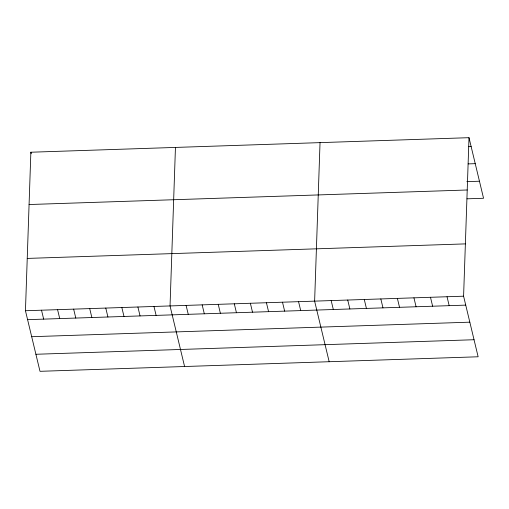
<?xml version="1.0" encoding="UTF-8"?>
<svg xmlns="http://www.w3.org/2000/svg" width="509" height="509" viewBox="0 0 509 509"><rect width="100%" height="100%" fill="white"/><g stroke="black" fill="none" stroke-linecap="round" stroke-linejoin="round"><path stroke-width="0.76" d="M469.005 137.684L463.591 296.193L478.136 356.777L39.995 371.315L25.45 310.732L30.864 152.223L469.005 137.684L483.55 198.268L467.001 198.822M175.452 147.425L170.038 305.934L184.582 366.518M320.034 142.628L314.626 301.137L329.17 361.721M468.783 146.694L471.149 146.611M468.146 163.898L475.241 163.663M466.848 181.643L479.459 181.223M29.077 204.529L467.217 189.991M27.238 258.419L465.379 243.887M25.45 310.732L463.591 296.193M27.594 319.658L465.735 305.12M31.685 336.704L469.826 322.172M35.904 354.27L474.044 339.732M447.042 296.741L449.186 305.674M430.487 297.294L432.631 306.221M413.938 297.841L416.082 306.768M397.383 298.389L399.527 307.315M380.834 298.942L382.978 307.869M364.279 299.489L366.423 308.416M347.73 300.036L349.874 308.963M331.174 300.584L333.319 309.517M298.56 301.672L300.704 310.598M282.495 302.2L284.639 311.133M266.43 302.734L268.574 311.661M250.364 303.269L252.509 312.195M234.299 303.803L236.443 312.73M218.234 304.331L220.378 313.264M202.168 304.866L204.313 313.792M186.103 305.4L188.247 314.327M153.972 306.463L156.117 315.395M137.907 306.997L140.051 315.924M121.842 307.531L123.986 316.458M105.777 308.066L107.921 316.992M89.711 308.594L91.855 317.527M73.646 309.128L75.79 318.055M30.864 152.223L31.221 153.712M57.581 309.663L59.725 318.589M41.515 310.197L43.659 319.124"/></g></svg>
